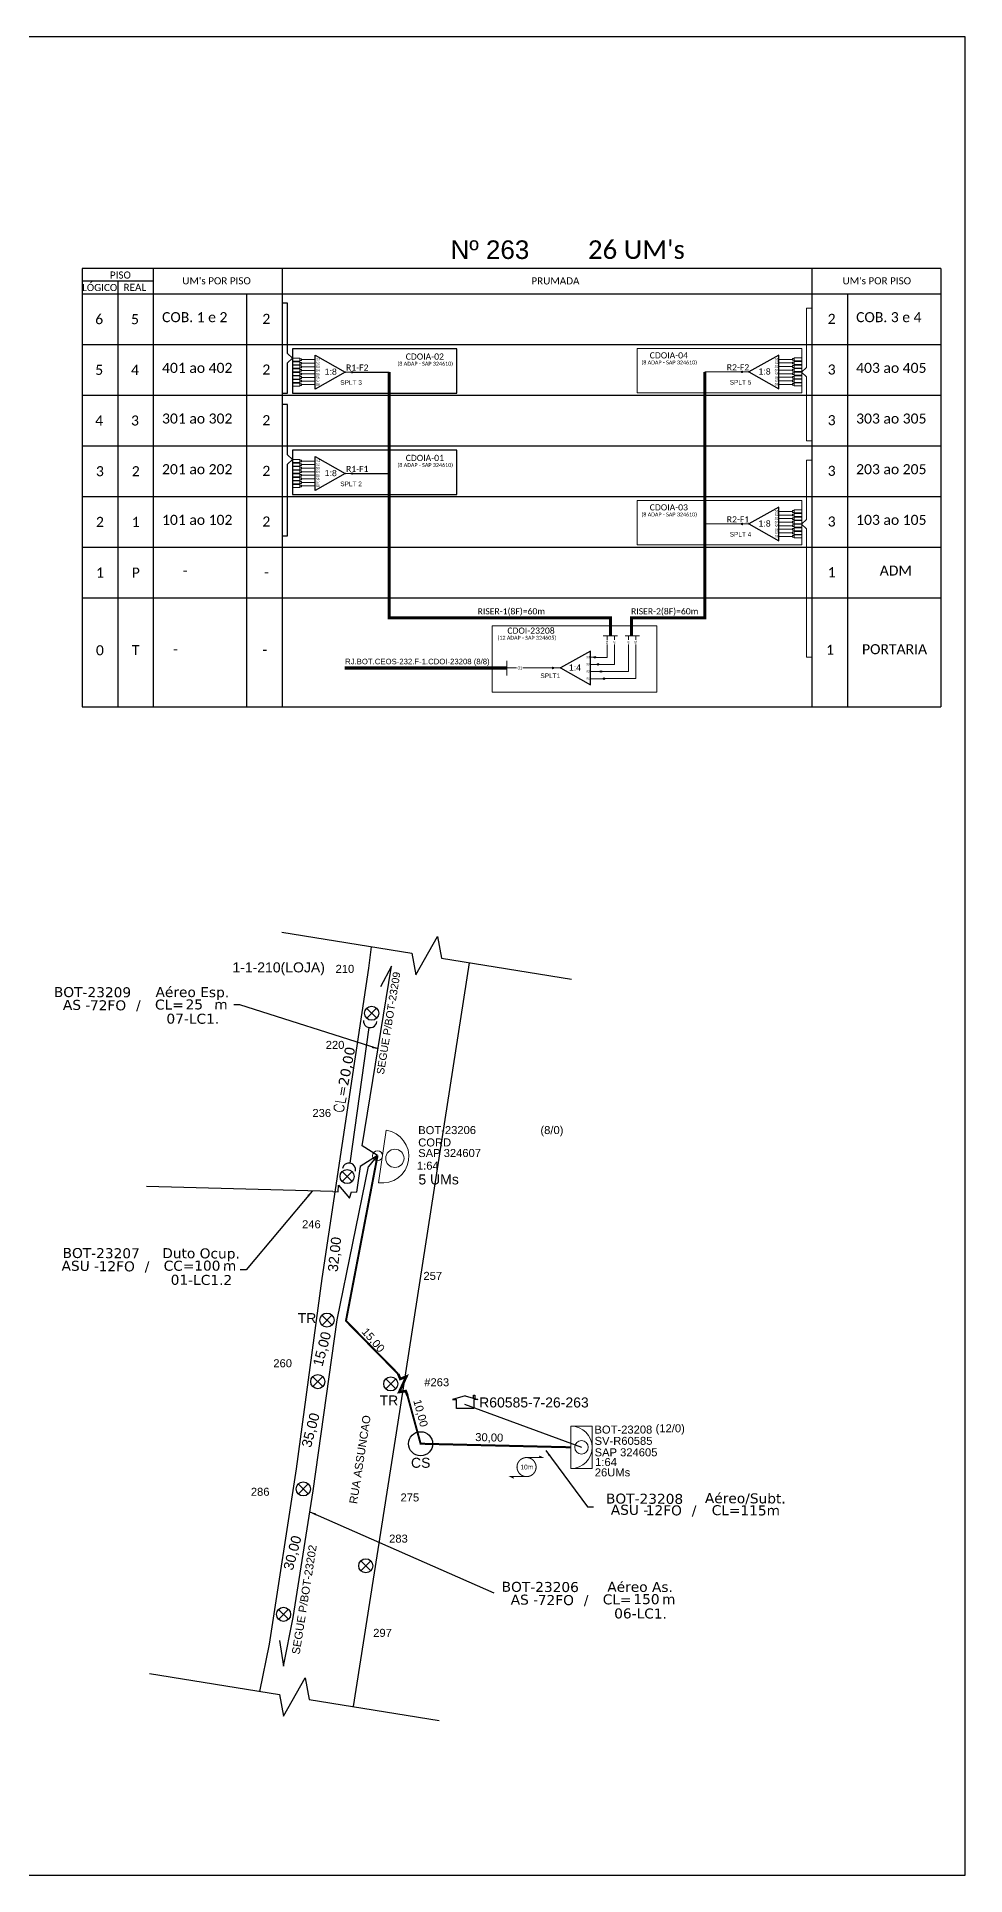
# Model space of a CAD drawing. Header units: metres. Extents: x -1286 to -445, y -500 to 94.
# Drawn here: x -745 to -445, y -500 to 94 of the extents above; entities that cross this region are included whole.
import ezdxf
from ezdxf.enums import TextEntityAlignment as Align

# ---------------------------------------------------------------- set-up
doc = ezdxf.new("R2010")
doc.units = ezdxf.units.M
for name, color, linetype in [('10.1-Caixas Subterrâneas', 5, 'Continuous'), ('CAP a instalar', 1, 'Continuous'), ('Folga', 1, 'Continuous'), ('label_cabos', 7, 'Continuous'), ('Legenda', 1, 'Continuous'), ('locais', 7, 'Continuous'), ('QUADRA', 7, 'Continuous'), ('Subida Lateral', 5, 'Continuous'), ('surveys', 7, 'Continuous')]:
    doc.layers.add(name, color=color, linetype=linetype)
for name, color, linetype, lineweight in [("20.0-LEGENDA DOS CDO'S", 1, 'Continuous', 0), ('20.1-CDO_INTERIOR', 1, 'Continuous', 0), ('20.2-CDO_POSTE', 1, 'Continuous', 5), ('20.6-CORDOALHA_SUPORTE', 7, 'Continuous', 25), ('CORDOALHA_SUPORTE', 7, 'Continuous', 25)]:
    doc.layers.add(name, color=color, linetype=linetype, lineweight=lineweight)
doc.layers.add('DROP DE CLIENTE', color=140, linetype='Continuous', plot=False)
doc.layers.add('EXTRA', color=50, linetype='Continuous', plot=False)
doc.styles.add('ARIAL', font='arial.ttf')
doc.styles.add('DIGICADE', font='arial.ttf')
doc.styles.add('ROMANS', font='romans.shx')
doc.styles.add('siredit', font='verdana.ttf')
doc.styles.add('WMF-Calibri0', font='calibri.ttf')
doc.linetypes.add('FENCELINE1', pattern='A,0.25,-0.1,[133,ltypeshp.shx,S=0.1,R=0,X=-0.1,Y=0],-0.1,1', length=1.45)
doc.dimstyles.new('CC', dxfattribs={"dimtxt": 0.8, "dimasz": 2, "dimexe": 0.18, "dimexo": 0.0625, "dimgap": 0.09, "dimtad": 0, "dimdec": 0, "dimrnd": 1, "dimzin": 0, "dimdsep": 46, "dimtxsty": 'siredit', "dimblk": 'NONE', "dimcen": 0, "dimse1": 1, "dimse2": 1, "dimsd1": 1, "dimsd2": 1, "dimclrt": 7, "dimadec": 0, "dimazin": 0, "dimtfac": 1, "dimtdec": 0, "dimtofl": 0, "dimtmove": 0, "dimatfit": 3, "dimfxl": 0, "dimtolj": 1, "dimtzin": 0, "dimarcsym": 0})

# ---------------------------------------------------------------- blocks, each defined once
blk = doc.blocks.new('CDOE_CT_POST_DESENHO')
at = {"color": 0}
blk.add_line((2.14, 0.39), (-2.11, 0.39), dxfattribs=at)
for centre, radius in [((0.01, 1.4), 0.733), ((0.01, 0), 0.393)]:
    blk.add_circle(centre, radius, dxfattribs=at)
blk.add_arc((0.01, 0.39), 2.12, 0, 180, dxfattribs=at)
blk = doc.blocks.new('Inst CDOE-8 CAIXA DIST OPT CDOE 48F_8D C_SPL OPTAP')
at = {"layer": "20.0-LEGENDA DOS CDO'S", "color": 0, "style": 'ARIAL'}
for tag, p, height in [('FID', (0.12, 5.25), 0.8), ('SAP', (0.12, 2.96), 0.8), ('CORDOALHA', (0.12, 4.02), 0.8), ('1:XX', (-0.01, 1.7), 0.8), ('UMS', (0.14, 0.22), 1)]:
    blk.add_attdef(tag, p, '', height=height, rotation=0.118, dxfattribs=at)
at = {"layer": "20.0-LEGENDA DOS CDO'S", "color": 0}
for tag, p, style, flags in [('ID_ATIVIDADE', (0.12, 6.47), 'ARIAL', 3), ('FATOR', (7.92, 6.47), 'ARIAL', 1), ('QTDE', (0.23, -0.97), 'DIGICADE', 3)]:
    blk.add_attdef(tag, p, '', height=0.8, rotation=0.118, dxfattribs=dict(at, style=style, flags=flags))
at = {"layer": "20.0-LEGENDA DOS CDO'S", "color": 0, "style": 'ARIAL'}
blk.add_attdef('FIBRAS_UTILIZADAS', text='', height=0.8, rotation=0.118, dxfattribs=at).set_placement((13.48, 5.26), align=Align.CENTER)
blk = doc.blocks.new('Inst CORD BENZINAL 4.55MM 3F (sem recursos)')
at = {"layer": '20.6-CORDOALHA_SUPORTE', "color": 0, "lineweight": 0, "style": 'ROMANS'}
blk.add_attdef('LANCE', text='', height=1, dxfattribs=at).set_placement((-0.54, -2.21), align=Align.RIGHT)
at = {"layer": '20.6-CORDOALHA_SUPORTE', "color": 0, "style": 'siredit'}
blk.add_attdef('QTDE', (-0.54, -2.21), '', height=1, rotation=359.69, dxfattribs=at)
at = {"layer": '20.6-CORDOALHA_SUPORTE', "color": 0, "lineweight": 0, "style": 'ROMANS'}
for tag, p, flags in [('FATOR', (-5.2, -4.44), 3), ('ID_ATIVIDADE', (-5.2, -6.67), 3), ('FID', (-5.2, -8.9), 1)]:
    blk.add_attdef(tag, p, '', height=1, dxfattribs=dict(at, flags=flags))
blk = doc.blocks.new('LEGENDA DOS CABOS')
at = {"layer": 'EXTRA', "color": 0, "style": 'siredit'}
for tag, p in [('ID', (4.6, 0.97)), ('XX', (9.03, 0.97))]:
    blk.add_attdef(tag, text='', height=0.48, rotation=359.69, dxfattribs=at).set_placement(p, align=Align.MIDDLE_CENTER)
at = {"layer": 'Legenda', "color": 0, "style": 'siredit'}
for tag, p in [('TIPO_CABO', (1.31, 0)), ('CABO', (4.69, -0.05)), ('/', (6.81, -0.05)), ('METROS', (10.03, -0.05))]:
    blk.add_attdef(tag, text='', height=0.8, rotation=359.69, dxfattribs=at).set_placement(p, align=Align.MIDDLE_CENTER)
blk = doc.blocks.new('_None')
blk = doc.blocks.new('Inst CB AS CFOA-SM-AS-80-TS-72')
at = {"layer": 'label_cabos', "color": 0, "style": 'siredit'}
for tag, flags, p in [('ID_ATIVIDADE', 3, (1.31, 2.67)), ('FATOR', 1, (11.56, 2.55))]:
    blk.add_attdef(tag, text='', height=1, rotation=359.69, dxfattribs=dict(at, flags=flags)).set_placement(p, align=Align.MIDDLE_CENTER)
for tag, p in [('TIPO_CABO', (1.76, 0)), ('DESTINO_CABO', (3.13, 1.26)), ('CABO', (4.69, -0.05)), ('/', (7.71, -0.05)), ('LANCE', (10.81, 0)), ('TIPO_CABO', (13.11, 1.24)), ('UND', (15.96, 0)), ('FID', (13.15, -1.41))]:
    blk.add_attdef(tag, text='', height=1, rotation=359.69, dxfattribs=at).set_placement(p, align=Align.MIDDLE_CENTER)
blk.add_attdef('QTDE', (12.43, -0.47), '', height=1, rotation=359.69, dxfattribs=at)
blk = doc.blocks.new('Inst CB ESP CFOA-SM-AS-80-TS-72')
at = {"layer": 'label_cabos', "color": 0, "style": 'siredit'}
for tag, flags, p in [('ID_ATIVIDADE', 3, (1.31, 2.67)), ('FATOR', 1, (11.56, 2.55))]:
    blk.add_attdef(tag, text='', height=1, rotation=359.69, dxfattribs=dict(at, flags=flags)).set_placement(p, align=Align.MIDDLE_CENTER)
for tag, p in [('TIPO_CABO', (1.76, 0)), ('DESTINO_CABO', (3.13, 1.26)), ('CABO', (4.69, -0.05)), ('/', (7.71, -0.05)), ('LANCE', (10.81, 0)), ('TIPO_CABO', (13.11, 1.24)), ('UND', (15.96, 0)), ('FID', (13.15, -1.41))]:
    blk.add_attdef(tag, text='', height=1, rotation=359.69, dxfattribs=at).set_placement(p, align=Align.MIDDLE_CENTER)
blk.add_attdef('QTDE', (12.43, -0.47), '', height=1, rotation=359.69, dxfattribs=at)
blk = doc.blocks.new('Inst CB DT OCUP CFOA-SM-ASU-120-S-12')
at = {"layer": 'label_cabos', "color": 0, "style": 'siredit'}
for tag, flags, p in [('ID_ATIVIDADE', 3, (1.31, 2.67)), ('FATOR', 1, (11.56, 2.55))]:
    blk.add_attdef(tag, text='', height=1, rotation=359.69, dxfattribs=dict(at, flags=flags)).set_placement(p, align=Align.MIDDLE_CENTER)
for tag, p in [('TIPO_CABO', (1.26, 0)), ('DESTINO_CABO', (3.13, 1.26)), ('CABO', (4.69, -0.05)), ('/', (7.71, -0.05)), ('LANCE', (10.91, 0)), ('TIPO_CABO', (13.11, 1.24)), ('UND', (15.96, 0)), ('FID', (13.15, -1.41))]:
    blk.add_attdef(tag, text='', height=1, rotation=359.69, dxfattribs=at).set_placement(p, align=Align.MIDDLE_CENTER)
blk.add_attdef('QTDE', (12.43, -0.47), '', height=1, rotation=359.69, dxfattribs=at)
blk = doc.blocks.new('SPLITTER_')
blk.add_point((0, 0))
at = {"style": 'ARIAL', "flags": 4}
blk.add_attdef('SPLT', (0, -3.26), '', height=1.5, dxfattribs=at)
blk = doc.blocks.new('SPLT_1-4_DIV_DIR')
h = blk.add_hatch(color=3)
h.dxf.hatch_style = 1
edge = h.paths.add_edge_path()
edge.add_arc((13.27, 3.47), 0.242, 0, 360)
h = blk.add_hatch(color=3)
h.dxf.hatch_style = 1
edge = h.paths.add_edge_path()
edge.add_arc((14.27, 1.17), 0.242, 0, 360)
h = blk.add_hatch(color=3)
h.dxf.hatch_style = 1
edge = h.paths.add_edge_path()
edge.add_arc((15.27, -1.14), 0.242, 0, 360)
h = blk.add_hatch(color=3)
h.dxf.hatch_style = 1
edge = h.paths.add_edge_path()
edge.add_arc((16.27, -3.45), 0.242, 0, 360)
at = {"color": 1, "lineweight": 0}
blk.add_lwpolyline([(2.22, 0), (0, 0)], dxfattribs=at)
at = {"color": 1}
blk.add_lwpolyline([(11.89, 5.45), (2.22, 0), (11.89, -5.45), (11.89, 5.45)], dxfattribs=at)
at = {"color": 7, "lineweight": 0}
for points in [[(13.27, 3.47), (11.89, 3.47)], [(11.89, 1.17), (14.27, 1.17)], [(11.89, -1.14), (15.27, -1.14)], [(11.89, -3.45), (16.27, -3.45)]]:
    blk.add_lwpolyline(points, dxfattribs=at)
at = {"color": 3}
for centre in [(13.27, 3.47), (14.27, 1.17), (15.27, -1.14), (16.27, -3.45)]:
    blk.add_circle(centre, 0.242, dxfattribs=at)
at = {"color": 1, "style": 'ARIAL'}
for s, height, p in [('1:4', 2, (4.91, -0.85)), ('S1', 0.75, (10.52, 3.07)), ('S2', 0.75, (10.52, 0.81)), ('S3', 0.75, (10.52, -1.54)), ('S4', 0.75, (10.52, -3.8))]:
    blk.add_text(s, height=height, dxfattribs=at).set_placement(p)
blk = doc.blocks.new('SPLT_1-8_SC-APC')
at = {"color": 1}
blk.add_lwpolyline([(-7.37, -2.1), (-17.04, -7.55), (-7.37, -13), (-7.37, -2.1)], dxfattribs=at)
at = {"color": 3, "lineweight": 0}
for points in [[(-2.99, -3.51), (-7.37, -3.51)], [(-7.37, -4.66), (-2.99, -4.66)], [(-7.37, -5.82), (-2.99, -5.82)], [(-2.41, -3.02), (-2.41, -4)], [(-2.41, -3.02), (0, -3.02)], [(-2.41, -4), (0, -4)], [(-2.41, -4.17), (-2.41, -5.16)], [(-2.41, -4.17), (0, -4.17)], [(-2.41, -5.16), (0, -5.16)], [(-2.41, -5.32), (-2.41, -6.31)], [(-2.41, -5.32), (0, -5.32)], [(-7.37, -6.97), (-2.99, -6.97)], [(-7.37, -8.12), (-2.99, -8.12)], [(-7.37, -9.28), (-2.99, -9.28)], [(-7.37, -10.43), (-2.99, -10.43)], [(-7.37, -11.58), (-2.99, -11.58)], [(-2.41, -6.31), (0, -6.31)], [(-2.41, -6.48), (-2.41, -7.46)], [(-2.41, -6.48), (0, -6.48)], [(-2.41, -7.46), (0, -7.46)], [(-2.41, -7.63), (-2.41, -8.62)], [(-2.41, -7.63), (0, -7.63)], [(-2.41, -8.62), (0, -8.62)], [(-2.41, -8.78), (-2.41, -9.77)], [(-2.41, -8.78), (0, -8.78)], [(-2.41, -9.77), (0, -9.77)], [(-2.41, -9.94), (-2.41, -10.92)], [(-2.41, -9.94), (0, -9.94)], [(-2.41, -10.92), (0, -10.92)], [(-2.41, -11.09), (-2.41, -12.08)], [(-2.41, -11.09), (0, -11.09)], [(-2.41, -12.08), (0, -12.08)]]:
    blk.add_lwpolyline(points, dxfattribs=at)
for points in [[(-2.99, -3.22), (-2.41, -3.22), (-2.41, -3.8), (-2.99, -3.8)], [(-2.99, -4.38), (-2.41, -4.38), (-2.41, -4.95), (-2.99, -4.95)], [(-2.99, -5.53), (-2.41, -5.53), (-2.41, -6.1), (-2.99, -6.1)], [(-2.99, -6.68), (-2.41, -6.68), (-2.41, -7.26), (-2.99, -7.26)], [(-2.99, -7.84), (-2.41, -7.84), (-2.41, -8.41), (-2.99, -8.41)], [(-2.99, -8.99), (-2.41, -8.99), (-2.41, -9.56), (-2.99, -9.56)], [(-2.99, -10.14), (-2.41, -10.14), (-2.41, -10.72), (-2.99, -10.72)], [(-2.99, -11.3), (-2.41, -11.3), (-2.41, -11.87), (-2.99, -11.87)]]:
    blk.add_lwpolyline(points, close=True, dxfattribs=at)
at = {"color": 1, "lineweight": 0}
blk.add_lwpolyline([(-17.04, -7.55), (-19.26, -7.55)], dxfattribs=at)
at = {"color": 1, "style": 'ARIAL'}
for s, height, p in [('S1', 0.75, (-8.74, -3.78)), ('S2', 0.75, (-8.74, -4.97)), ('S3', 0.75, (-8.74, -6.18)), ('1:8', 2, (-13.91, -8.4)), ('S4', 0.75, (-8.74, -7.36)), ('S5', 0.75, (-8.74, -8.57)), ('S6', 0.75, (-8.74, -9.69)), ('S7', 0.75, (-8.74, -10.78)), ('S8', 0.75, (-8.74, -11.9))]:
    blk.add_text(s, height=height, dxfattribs=at).set_placement(p)
blk = doc.blocks.new('SPLITTER FUTURO')
blk.add_point((0, 0))
at = {"style": 'ARIAL', "text_generation_flag": 6, "flags": 4}
for tag, p, height in [('SPLT', (-6.22, -4.1), 1.5), ('INSTAL.', (-6.25, -6.09), 1.25)]:
    blk.add_attdef(tag, p, '', height=height, rotation=180, dxfattribs=at)
blk = doc.blocks.new('SPLT_1-8_SC-APC_ESQ')
at = {"color": 3, "lineweight": 0}
for points in [[(2.41, -3.02), (0, -3.02)], [(2.41, -4), (0, -4)], [(2.41, -4.17), (0, -4.17)], [(2.41, -5.16), (0, -5.16)], [(2.41, -5.32), (0, -5.32)], [(2.41, -3.02), (2.41, -4)], [(2.41, -4.17), (2.41, -5.16)], [(2.41, -5.32), (2.41, -6.31)], [(2.99, -3.51), (7.37, -3.51)], [(7.37, -4.66), (2.99, -4.66)], [(7.37, -5.82), (2.99, -5.82)], [(2.41, -6.31), (0, -6.31)], [(2.41, -6.48), (0, -6.48)], [(2.41, -7.46), (0, -7.46)], [(2.41, -7.63), (0, -7.63)], [(2.41, -8.62), (0, -8.62)], [(2.41, -8.78), (0, -8.78)], [(2.41, -9.77), (0, -9.77)], [(2.41, -9.94), (0, -9.94)], [(2.41, -10.92), (0, -10.92)], [(2.41, -11.09), (0, -11.09)], [(2.41, -6.48), (2.41, -7.46)], [(2.41, -7.63), (2.41, -8.62)], [(2.41, -8.78), (2.41, -9.77)], [(2.41, -9.94), (2.41, -10.92)], [(2.41, -11.09), (2.41, -12.08)], [(7.37, -6.97), (2.99, -6.97)], [(7.37, -8.12), (2.99, -8.12)], [(7.37, -9.28), (2.99, -9.28)], [(7.37, -10.43), (2.99, -10.43)], [(7.37, -11.58), (2.99, -11.58)], [(2.41, -12.08), (0, -12.08)]]:
    blk.add_lwpolyline(points, dxfattribs=at)
for points in [[(2.99, -3.22), (2.41, -3.22), (2.41, -3.8), (2.99, -3.8)], [(2.99, -4.38), (2.41, -4.38), (2.41, -4.95), (2.99, -4.95)], [(2.99, -5.53), (2.41, -5.53), (2.41, -6.1), (2.99, -6.1)], [(2.99, -6.68), (2.41, -6.68), (2.41, -7.26), (2.99, -7.26)], [(2.99, -7.84), (2.41, -7.84), (2.41, -8.41), (2.99, -8.41)], [(2.99, -8.99), (2.41, -8.99), (2.41, -9.56), (2.99, -9.56)], [(2.99, -10.14), (2.41, -10.14), (2.41, -10.72), (2.99, -10.72)], [(2.99, -11.3), (2.41, -11.3), (2.41, -11.87), (2.99, -11.87)]]:
    blk.add_lwpolyline(points, close=True, dxfattribs=at)
at = {"color": 1}
blk.add_lwpolyline([(7.37, -2.1), (17.04, -7.55), (7.37, -13), (7.37, -2.1)], dxfattribs=at)
at = {"color": 1, "lineweight": 0}
blk.add_lwpolyline([(17.04, -7.55), (19.26, -7.55)], dxfattribs=at)
at = {"color": 1, "style": 'ARIAL'}
for s, height, p in [('S3', 0.75, (7.55, -6.18)), ('S2', 0.75, (7.56, -4.97)), ('S1', 0.75, (7.7, -3.78)), ('S5', 0.75, (7.55, -8.57)), ('S4', 0.75, (7.55, -7.36)), ('S6', 0.75, (7.55, -9.69)), ('S7', 0.75, (7.55, -10.78)), ('S8', 0.75, (7.55, -11.9)), ('1:8', 2, (10.45, -8.4))]:
    blk.add_text(s, height=height, dxfattribs=at).set_placement(p)
blk = doc.blocks.new('A$C07E14978')
at = {"layer": 'Folga', "color": 0, "const_width": 0.146}
blk.add_lwpolyline([(2.23, 2.92, 1.000012), (2.23, 0.28, 0.999978)], format="xyb", close=True, dxfattribs=at)
at = {"layer": 'Folga', "color": 0, "const_width": 0.137}
for points in [[(2.23, 2.92), (4.42, 2.92), (3.98, 3.13)], [(2.23, 0.28), (0.03, 0.28), (0.47, 0.06)]]:
    blk.add_lwpolyline(points, dxfattribs=at)
at = {"layer": 'Folga', "color": 0}
blk.add_text('10m', height=0.659, dxfattribs=at).set_placement((1.38, 1.27))

msp = doc.modelspace()

# ---------------------------------------------------------------- hatches: boundary and pattern name
h = msp.add_hatch(color=3)
h.dxf.hatch_style = 1
edge = h.paths.add_edge_path()
edge.add_arc((-643.1, -14.17), 0.242, 0, 360)
at = {"lineweight": 0}
h = msp.add_hatch(color=3, dxfattribs=at)
h.dxf.hatch_style = 1
edge = h.paths.add_edge_path()
edge.add_arc((-517.14, -14.09), 0.242, 0, 360)
h = msp.add_hatch(color=3)
h.dxf.hatch_style = 1
edge = h.paths.add_edge_path()
edge.add_arc((-643.1, -46.91), 0.242, 0, 360)
h = msp.add_hatch(color=3, dxfattribs=at)
h.dxf.hatch_style = 1
edge = h.paths.add_edge_path()
edge.add_arc((-517.14, -63.21), 0.242, 0, 360)
h = msp.add_hatch(color=3, dxfattribs=at)
h.dxf.hatch_style = 1
edge = h.paths.add_edge_path()
edge.add_arc((-578.23, -109.75), 0.256, 0, 360)

# ---------------------------------------------------------------- linework, layer by layer
at = {"color": 5}
for p, q in [((-643.1, -14.17), (-631.08, -14.17)), ((-643.1, -46.91), (-631.08, -46.91))]:
    msp.add_line(p, q, dxfattribs=at)
at = {"color": 6, "lineweight": 0}
for p, q in [((-517.14, -14.09), (-529.16, -14.09)), ((-517.14, -63.21), (-529.16, -63.21))]:
    msp.add_line(p, q, dxfattribs=at)
msp.add_lwpolyline([(-1286.07, -499.81), (-445.07, -499.81), (-445.07, 94.19), (-1286.07, 94.19)], close=True)
for points in [[(-730.32, 19.36), (-730.32, 11.14)], [(-730.32, 19.36), (-730.32, 11.14)], [(-707.18, 11.14), (-707.18, 19.36)], [(-665.59, 11.14), (-665.59, 19.36)], [(-494.58, 19.36), (-494.58, 11.14)], [(-452.99, 19.36), (-452.99, 11.14)], [(-718.75, 15.25), (-718.75, 11.14)], [(-730.32, 11.14), (-730.32, -122.28)], [(-730.32, 11.14), (-452.99, 11.14)], [(-730.32, 11.14), (-452.99, 11.14)], [(-730.32, 11.14), (-452.99, 11.14)], [(-718.75, 11.14), (-718.75, -122.28)], [(-707.18, -122.28), (-707.18, 11.14)], [(-677.16, 11.14), (-677.16, -122.28)], [(-665.59, -122.28), (-665.59, 11.14)], [(-494.58, 11.14), (-494.58, -122.28)], [(-483.01, -122.28), (-483.01, 11.14)], [(-452.99, 11.14), (-452.99, -122.28)], [(-730.32, -5.24), (-452.99, -5.24)], [(-730.32, -5.24), (-452.99, -5.24)], [(-730.32, -21.61), (-452.99, -21.61)], [(-730.32, -37.98), (-452.99, -37.98)], [(-730.32, -54.35), (-452.99, -54.35)], [(-730.32, -70.72), (-452.99, -70.72)], [(-730.32, -87.1), (-452.99, -87.1)], [(-730.32, -122.28), (-452.99, -122.28)]]:
    msp.add_lwpolyline(points)
at = {"color": 0}
for points in [[(-452.99, 19.36), (-730.32, 19.36)], [(-707.18, 15.25), (-730.32, 15.25)]]:
    msp.add_lwpolyline(points, dxfattribs=at)
at = {"color": 3}
for points in [[(-665.59, -20.94), (-663.93, -20.94), (-663.93, -11.15), (-662.37, -9.64), (-663.93, -8.13), (-663.93, 8.15), (-665.58, 8.15)], [(-665.59, -67.08), (-663.93, -67.08), (-663.93, -43.89), (-662.37, -42.38), (-663.93, -40.87), (-663.93, -24.59), (-665.58, -24.59)]]:
    msp.add_lwpolyline(points, dxfattribs=at)
at = {"color": 3, "lineweight": 0}
for points in [[(-494.71, -36.38), (-496.36, -36.38), (-496.36, -15.7), (-497.93, -14.19), (-496.36, -12.69), (-496.36, 6.47), (-494.71, 6.47)], [(-494.71, -106.26), (-496.36, -106.26), (-496.36, -64.82), (-497.93, -63.31), (-496.36, -61.8), (-496.36, -42.65), (-494.71, -42.65)], [(-593.16, -109.75), (-590, -109.75)], [(-587.93, -109.75), (-578.23, -109.75)]]:
    msp.add_lwpolyline(points, dxfattribs=at)
at = {"color": 1}
for points in [[(-609.24, -6.62), (-662.37, -6.62), (-662.37, -20.94), (-609.24, -20.94)], [(-609.24, -39.37), (-662.37, -39.37), (-662.37, -53.68), (-609.24, -53.68)]]:
    msp.add_lwpolyline(points, close=True, dxfattribs=at)
at = {"color": 1, "lineweight": 0}
for points in [[(-551.01, -6.54), (-497.88, -6.54), (-497.88, -20.86), (-551.01, -20.86)], [(-551.01, -55.66), (-497.88, -55.66), (-497.88, -69.98), (-551.01, -69.98)], [(-597.8, -96.08), (-544.67, -96.08), (-544.67, -117.55), (-597.8, -117.55)]]:
    msp.add_lwpolyline(points, close=True, dxfattribs=at)
at = {"color": 5, "lineweight": 0, "const_width": 1}
msp.add_lwpolyline([(-559.65, -99.41), (-559.65, -93.54), (-631.08, -93.54), (-631.08, -14.17)], dxfattribs=at)
at = {"color": 6, "lineweight": 0, "const_width": 1}
msp.add_lwpolyline([(-529.16, -14.09), (-529.16, -93.55), (-552.85, -93.55), (-552.85, -99.41)], dxfattribs=at)
at = {"color": 5, "lineweight": 0}
for points in [[(-562.05, -99.41), (-557.39, -99.41)], [(-560.7, -99.41), (-560.7, -100.73)], [(-558.38, -99.41), (-558.38, -100.7)], [(-564.47, -106.32), (-560.7, -106.32)], [(-563.47, -108.58), (-558.39, -108.58), (-558.39, -102.12)], [(-560.7, -102.16), (-560.7, -106.32)]]:
    msp.add_lwpolyline(points, dxfattribs=at)
at = {"color": 6, "lineweight": 0}
for points in [[(-554.9, -99.41), (-550.3, -99.41)], [(-553.81, -99.41), (-553.81, -100.69)], [(-551.5, -99.41), (-551.5, -100.69)], [(-562.47, -110.89), (-553.81, -110.89), (-553.81, -102.12)], [(-561.47, -113.19), (-551.5, -113.19), (-551.5, -102.12)]]:
    msp.add_lwpolyline(points, dxfattribs=at)
at = {"color": 1, "lineweight": 0, "const_width": 1}
msp.add_lwpolyline([(-645.52, -109.75), (-593.16, -109.75)], dxfattribs=at)
at = {"color": 1, "lineweight": 0}
msp.add_lwpolyline([(-593.16, -112.16), (-593.16, -107.44)], dxfattribs=at)
at = {"color": 3, "linetype": 'Continuous'}
for points in [[(-665.78, -195.11), (-623.79, -201.92), (-622.46, -208.88), (-615.54, -196.51), (-614.21, -203.47), (-572.22, -210.28)], [(-708.52, -434.64), (-666.52, -441.45), (-665.2, -448.41), (-658.28, -436.04), (-656.95, -443), (-614.95, -449.81)]]:
    msp.add_lwpolyline(points, dxfattribs=at)
at = {"color": 3}
for centre in [(-643.1, -14.17), (-643.1, -46.91)]:
    msp.add_circle(centre, 0.242, dxfattribs=at)
at = {"color": 3, "lineweight": 0}
for centre, radius in [((-517.14, -14.09), 0.242), ((-517.14, -63.21), 0.242), ((-578.23, -109.75), 0.256)]:
    msp.add_circle(centre, radius, dxfattribs=at)
at = {"layer": '10.1-Caixas Subterrâneas'}
msp.add_circle((-620.96, -360.39), 3.89, dxfattribs=at)
at = {"layer": '20.1-CDO_INTERIOR', "color": 1, "lineweight": 18}
msp.add_lwpolyline([(-565.57, -368.42), (-565.56, -354.68), (-572.43, -354.68), (-572.44, -368.41)], close=True, dxfattribs=at)
msp.add_circle((-569, -361.55), 2.2, dxfattribs=at)
msp.add_arc((-572.43, -361.54), 6.87, 269.94691, 89.94691, dxfattribs=at)
at = {"layer": 'CAP a instalar', "color": 7, "linetype": 'FENCELINE1', "ltscale": 5}
for points in [[(-639.84, -264.14), (-630.36, -206.14), (-633.94, -212.8)], [(-634.87, -267.31), (-639.84, -264.14)], [(-666.54, -423.98), (-665.23, -432.29), (-662.09, -416.58), (-655.63, -375.57), (-647.93, -320.37), (-637.79, -270.86)], [(-634.87, -267.31), (-637.79, -270.86)]]:
    msp.add_lwpolyline(points, dxfattribs=at)
at = {"layer": 'CAP a instalar', "color": 1, "ltscale": 5, "const_width": 0.646}
for points in [[(-628.19, -337.87), (-645.07, -320.68), (-634.87, -267.31)], [(-572.43, -361.54), (-620.96, -360.39), (-625.2, -344.85)]]:
    msp.add_lwpolyline(points, dxfattribs=at)
at = {"layer": 'CAP a instalar', "color": 7, "ltscale": 5}
for points in [[(-634.87, -267.31), (-640.5, -270.8), (-641.72, -279.06)], [(-649.3, -278.92), (-709.48, -277.25)]]:
    msp.add_lwpolyline(points, dxfattribs=at)
at = {"layer": 'CORDOALHA_SUPORTE'}
msp.add_line((-643.68, -269.75), (-637.57, -225.94), dxfattribs=at)
for centre, start, end in [((-637.27, -223.81), 174.50938, 354.50938), ((-644.11, -271.87), 347.9031, 167.9031)]:
    msp.add_arc(centre, 2.16, start, end, dxfattribs=at)
at = {"layer": 'DROP DE CLIENTE'}
msp.add_lwpolyline([(-606.76, -347.63), (-569, -361.55)], dxfattribs=at)
at = {"layer": 'locais', "color": 10}
for points in [[(-635.15, -222.9), (-638.39, -219.7)], [(-635.17, -219.68), (-638.37, -222.92)], [(-643.06, -275.66), (-646.31, -272.46)], [(-643.09, -272.44), (-646.28, -275.68)], [(-649.58, -322.05), (-652.82, -318.85)], [(-649.6, -318.83), (-652.8, -322.07)], [(-652.54, -341.92), (-655.79, -338.73)], [(-652.56, -338.7), (-655.76, -341.95)], [(-628.99, -342.64), (-632.24, -339.44)], [(-629.01, -339.41), (-632.21, -342.66)], [(-657.23, -376.58), (-660.48, -373.39)], [(-657.25, -373.36), (-660.45, -376.61)], [(-637.06, -401.42), (-640.3, -398.23)], [(-637.08, -398.2), (-640.28, -401.45)], [(-663.61, -417.11), (-666.86, -413.91)], [(-663.64, -413.89), (-666.84, -417.13)]]:
    msp.add_lwpolyline(points, dxfattribs=at)
for centre in [(-636.77, -221.3), (-644.69, -274.06), (-651.2, -320.45), (-654.16, -340.32), (-630.61, -341.04), (-658.85, -374.99), (-638.68, -399.83), (-665.24, -415.51)]:
    msp.add_circle(centre, 2.28, dxfattribs=at)
at = {"layer": 'QUADRA', "color": 4}
for points in [[(-672.94, -440.41), (-669.81, -425.11), (-661.01, -368.46), (-652.77, -307), (-637.66, -206.71), (-636.78, -199.81)], [(-605.25, -204.97), (-628.33, -353.37), (-642.73, -445.31)]]:
    msp.add_lwpolyline(points, dxfattribs=at)
at = {"layer": 'Subida Lateral', "color": 7}
msp.add_lwpolyline([(-649.3, -278.92), (-647.59, -278.96), (-647.49, -276.85), (-643.88, -281), (-643.28, -278.96), (-641.72, -279.06)], dxfattribs=at)
at = {"layer": 'Subida Lateral', "color": 5, "const_width": 0.841}
msp.add_lwpolyline([(-628.19, -337.87), (-627.52, -339.45), (-625.55, -338.67), (-627.86, -343.67), (-625.75, -343.38), (-625.2, -344.85)], dxfattribs=at)
at = {"layer": 'surveys'}
for p, q in [((-606.59, -344.9), (-610.65, -346.09)), ((-610.65, -346.09), (-609.38, -346.09)), ((-609.38, -349), (-609.38, -346.1)), ((-603.81, -349), (-609.38, -349)), ((-606.59, -344.9), (-602.53, -346.09)), ((-603.87, -344.72), (-603.44, -344.72)), ((-603.87, -345.68), (-603.87, -344.72)), ((-603.81, -346.08), (-603.81, -349)), ((-602.53, -346.09), (-603.81, -346.09)), ((-603.44, -344.72), (-603.44, -345.8))]:
    msp.add_line(p, q, dxfattribs=at)

# ---------------------------------------------------------------- block references
for p in [(-662.37, -6.62), (-662.37, -39.37)]:
    msp.add_blockref('SPLT_1-8_SC-APC_ESQ', p)
at = {"color": 3, "lineweight": 0}
for p in [(-497.88, -6.54), (-497.88, -55.66)]:
    msp.add_blockref('SPLT_1-8_SC-APC', p, dxfattribs=at)
ref = msp.add_blockref('SPLITTER FUTURO', (-645.33, -14.17), dxfattribs=dict(xscale=-1))
ref.add_attrib('SPLT', 'SPLT 3', (-646.91, -18.26), dxfattribs={"height": 1.5, "rotation": 180, "style": 'ARIAL', "text_generation_flag": 6})
at = {"lineweight": 0}
ref = msp.add_blockref('SPLITTER FUTURO', (-514.91, -14.09), dxfattribs=at)
ref.add_attrib('SPLT', 'SPLT 5', (-521.14, -18.19), dxfattribs={"height": 1.5, "rotation": 180, "style": 'ARIAL', "text_generation_flag": 6})
ref = msp.add_blockref('SPLITTER FUTURO', (-645.33, -46.91), dxfattribs=dict(xscale=-1))
ref.add_attrib('SPLT', 'SPLT 2', (-646.91, -51.01), dxfattribs={"height": 1.5, "rotation": 180, "style": 'ARIAL', "text_generation_flag": 6})
ref = msp.add_blockref('SPLITTER FUTURO', (-514.91, -63.21), dxfattribs=at)
ref.add_attrib('SPLT', 'SPLT 4', (-521.14, -67.3), dxfattribs={"height": 1.5, "rotation": 180, "style": 'ARIAL', "text_generation_flag": 6})
msp.add_blockref('SPLT_1-4_DIV_DIR', (-577.97, -109.75), dxfattribs=at)
ref = msp.add_blockref('SPLITTER_', (-575.75, -109.75), dxfattribs=dict(at, xscale=-1))
ref.add_attrib('SPLT', 'SPLT1', (-582.28, -113.01), dxfattribs={"height": 1.5, "style": 'ARIAL'})
at = {"layer": "20.0-LEGENDA DOS CDO'S", "color": 5, "lineweight": 0, "xscale": 3.232245580424594, "yscale": 3.232245580424594, "zscale": 3.232245580424594}
msp.add_blockref('Inst CDOE-8 CAIXA DIST OPT CDOE 48F_8D C_SPL OPTAP', (-622.12, -277.34), dxfattribs=at).add_auto_attribs({'FID': 'BOT-23206', 'CORDOALHA': 'CORD', 'SAP': 'SAP 324607', '1:XX': '1:64', 'UMS': '5 UMs', 'FIBRAS_UTILIZADAS': '(8/0)'})
at = {"layer": '20.2-CDO_POSTE', "color": 5, "xscale": 4.040306975530828, "yscale": 4.040306975530828, "zscale": 4.040306975530828, "rotation": 261.556021017656}
msp.add_blockref('CDOE_CT_POST_DESENHO', (-634.87, -267.31), dxfattribs=at)
at = {"layer": '20.6-CORDOALHA_SUPORTE', "color": 0, "lineweight": 0, "xscale": 3.232245580424594, "yscale": 3.232245580424594, "zscale": 3.232245580424594, "rotation": 79.74269785657069}
msp.add_blockref('Inst CORD BENZINAL 4.55MM 3F (sem recursos)', (-651.11, -241.95), dxfattribs=at).add_auto_attribs({'QTDE': '20,00', 'LANCE': 'CL='})
at = {"layer": 'Folga', "xscale": 2.333603425256283, "yscale": 2.333603425256283, "zscale": 2.333603425256283}
msp.add_blockref('A$C07E14978', (-591.95, -371.67), dxfattribs=at)
at = {"layer": 'label_cabos'}
ref = msp.add_blockref('Inst CB ESP CFOA-SM-AS-80-TS-72', (-737.05, -218.59), dxfattribs=dict(at, xscale=3.232245580424593, yscale=3.232245580424593, zscale=3.232245580424593, rotation=0.1315642866257039))
ref.add_attrib('DESTINO_CABO', 'BOT-23209', dxfattribs={"color": 0, "height": 3.232, "rotation": 359.82157, "style": 'siredit'}).set_placement((-726.93, -214.49), align=Align.MIDDLE_CENTER)
ref.add_attrib('CABO', '72FO', dxfattribs={"color": 0, "height": 3.232, "rotation": 359.82157, "style": 'siredit'}).set_placement((-721.9, -218.73), align=Align.MIDDLE_CENTER)
ref.add_attrib('LANCE', 'CL=', dxfattribs={"color": 0, "height": 3.232, "rotation": 359.82157, "style": 'siredit'}).set_placement((-702.11, -218.51), align=Align.MIDDLE_CENTER)
ref.add_attrib('TIPO_CABO', 'Aéreo Esp.', dxfattribs={"color": 0, "height": 3.232, "rotation": 359.82157, "style": 'siredit'}).set_placement((-694.69, -214.47), align=Align.MIDDLE_CENTER)
ref.add_attrib('/', '/', dxfattribs={"color": 0, "height": 3.23, "rotation": 359.82157, "style": 'siredit'}).set_placement((-712.11, -218.71), align=Align.MIDDLE_CENTER)
ref.add_attrib('TIPO_CABO', 'AS - ', dxfattribs={"color": 0, "height": 3.232, "rotation": 359.82157, "style": 'siredit'}).set_placement((-731.35, -218.6), align=Align.MIDDLE_CENTER)
ref.add_attrib('FID', '07-LC1.', dxfattribs={"color": 0, "height": 3.232, "rotation": 359.82157, "style": 'siredit'}).set_placement((-694.54, -223.07), align=Align.MIDDLE_CENTER)
ref.add_attrib('QTDE', '25', (-696.87, -220.04), dxfattribs={"color": 0, "height": 3.232, "rotation": 359.82157, "style": 'siredit'})
ref.add_attrib('UND', 'm', dxfattribs={"color": 0, "height": 3.23, "rotation": 359.82157, "style": 'siredit'}).set_placement((-685.45, -218.47), align=Align.MIDDLE_CENTER)
at = {"layer": 'label_cabos', "color": 0, "lineweight": 0}
ref = msp.add_blockref('Inst CB DT OCUP CFOA-SM-ASU-120-S-12', (-734.25, -302.89), dxfattribs=dict(at, xscale=3.232245580424594, yscale=3.232245580424594, zscale=3.232245580424594))
ref.add_attrib('DESTINO_CABO', 'BOT-23207', dxfattribs={"color": 0, "height": 3.232, "rotation": 359.69001, "style": 'siredit'}).set_placement((-724.13, -298.81), align=Align.MIDDLE_CENTER)
ref.add_attrib('CABO', '12FO', dxfattribs={"color": 0, "height": 3.232, "rotation": 359.69001, "style": 'siredit'}).set_placement((-719.1, -303.06), align=Align.MIDDLE_CENTER)
ref.add_attrib('TIPO_CABO', 'Duto Ocup.', dxfattribs={"color": 0, "height": 3.232, "rotation": 359.69001, "style": 'siredit'}).set_placement((-691.88, -298.87), align=Align.MIDDLE_CENTER)
ref.add_attrib('/', '/', dxfattribs={"color": 0, "height": 3.23, "rotation": 359.69001, "style": 'siredit'}).set_placement((-709.31, -303.06), align=Align.MIDDLE_CENTER)
ref.add_attrib('TIPO_CABO', 'ASU - ', dxfattribs={"color": 0, "height": 3.232, "rotation": 359.69001, "style": 'siredit'}).set_placement((-730.17, -302.91), align=Align.MIDDLE_CENTER)
ref.add_attrib('FID', '01-LC1.2', dxfattribs={"color": 0, "height": 3.232, "rotation": 359.69001, "style": 'siredit'}).set_placement((-691.75, -307.46), align=Align.MIDDLE_CENTER)
ref.add_attrib('LANCE', 'CC=', dxfattribs={"color": 0, "height": 3.232, "rotation": 359.69001, "style": 'siredit'}).set_placement((-698.99, -302.89), align=Align.MIDDLE_CENTER)
ref.add_attrib('QTDE', '100', (-694.08, -304.43), dxfattribs={"color": 0, "height": 3.232, "rotation": 359.69001, "style": 'siredit'})
ref.add_attrib('UND', 'm', dxfattribs={"color": 0, "height": 3.23, "rotation": 359.69001, "style": 'siredit'}).set_placement((-682.65, -302.89), align=Align.MIDDLE_CENTER)
ref = msp.add_blockref('LEGENDA DOS CABOS', (-562.33, -383.43), dxfattribs=dict(at, xscale=3.232245580424594, yscale=3.232245580424594, zscale=3.232245580424594))
ref.add_attrib('ID', 'BOT-23208', dxfattribs={"color": 0, "height": 3.232, "rotation": 359.69001, "style": 'siredit'}).set_placement((-548.63, -378.16), align=Align.MIDDLE_CENTER)
ref.add_attrib('CABO', '12FO', dxfattribs={"color": 0, "height": 3.232, "rotation": 359.69001, "style": 'siredit'}).set_placement((-542.41, -381.9), align=Align.MIDDLE_CENTER)
ref.add_attrib('METROS', 'CL=115m', dxfattribs={"color": 0, "height": 3.232, "rotation": 359.69001, "style": 'siredit'}).set_placement((-515.92, -381.9), align=Align.MIDDLE_CENTER)
ref.add_attrib('XX', 'Aéreo/Subt.', dxfattribs={"color": 0, "height": 3.2322, "rotation": 359.69001, "style": 'siredit'}).set_placement((-516.09, -378.02), align=Align.MIDDLE_CENTER)
ref.add_attrib('/', '/', dxfattribs={"color": 0, "height": 3.23, "rotation": 359.69001, "style": 'siredit'}).set_placement((-532.62, -381.9), align=Align.MIDDLE_CENTER)
ref.add_attrib('TIPO_CABO', 'ASU -', dxfattribs={"color": 0, "height": 3.232, "rotation": 359.69001, "style": 'siredit'}).set_placement((-553.48, -381.74), align=Align.MIDDLE_CENTER)
at = {"layer": 'label_cabos'}
ref = msp.add_blockref('Inst CB AS CFOA-SM-AS-80-TS-72', (-592.43, -410.76), dxfattribs=dict(at, xscale=3.23224558042458, yscale=3.23224558042458, zscale=3.23224558042458, rotation=0.1315642866257039))
ref.add_attrib('DESTINO_CABO', 'BOT-23206', dxfattribs={"color": 0, "height": 3.232, "rotation": 359.82157, "style": 'siredit'}).set_placement((-582.32, -406.66), align=Align.MIDDLE_CENTER)
ref.add_attrib('TIPO_CABO', 'Aéreo As.', dxfattribs={"color": 0, "height": 3.232, "rotation": 359.82157, "style": 'siredit'}).set_placement((-550.07, -406.64), align=Align.MIDDLE_CENTER)
ref.add_attrib('CABO', '72FO', dxfattribs={"color": 0, "height": 3.232, "rotation": 359.82157, "style": 'siredit'}).set_placement((-577.28, -410.89), align=Align.MIDDLE_CENTER)
ref.add_attrib('/', '/', dxfattribs={"color": 0, "height": 3.23, "rotation": 359.82157, "style": 'siredit'}).set_placement((-567.49, -410.87), align=Align.MIDDLE_CENTER)
ref.add_attrib('TIPO_CABO', 'AS - ', dxfattribs={"color": 0, "height": 3.232, "rotation": 359.82157, "style": 'siredit'}).set_placement((-586.73, -410.76), align=Align.MIDDLE_CENTER)
ref.add_attrib('FID', '06-LC1.', dxfattribs={"color": 0, "height": 3.232, "rotation": 359.82157, "style": 'siredit'}).set_placement((-549.92, -415.23), align=Align.MIDDLE_CENTER)
ref.add_attrib('LANCE', 'CL=', dxfattribs={"color": 0, "height": 3.232, "rotation": 359.82157, "style": 'siredit'}).set_placement((-557.49, -410.68), align=Align.MIDDLE_CENTER)
ref.add_attrib('QTDE', '150', (-552.25, -412.2), dxfattribs={"color": 0, "height": 3.232, "rotation": 359.82157, "style": 'siredit'})
ref.add_attrib('UND', 'm', dxfattribs={"color": 0, "height": 3.23, "rotation": 359.82157, "style": 'siredit'}).set_placement((-540.83, -410.64), align=Align.MIDDLE_CENTER)

# ---------------------------------------------------------------- texts
at = {"color": 0}
for s, height, style, p in [('Nº 263', 6, 'ARIAL', (-611.29, 22.4)), ("26 UM's", 6, 'WMF-Calibri0', (-566.94, 22.42)), ('     PISO', 2.3, 'WMF-Calibri0', (-725.36, 16.06)), ('  LÓGICO', 2.3, 'WMF-Calibri0', (-731.9, 12.03)), ('    REAL', 2.3, 'WMF-Calibri0', (-720.14, 12.08)), ("UM's POR PISO", 2.3, 'WMF-Calibri0', (-697.93, 14.2)), ('PRUMADA', 2.3, 'WMF-Calibri0', (-585.18, 14.17)), ("UM's POR PISO", 2.3, 'WMF-Calibri0', (-484.69, 14.2))]:
    msp.add_text(s, height=height, dxfattribs=dict(at, style=style)).set_placement(p)
at = {"color": 7, "style": 'WMF-Calibri0'}
for s, p in [('COB. 1 e 2', (-704.47, 1.98)), ('COB. 3 e 4', (-480.3, 1.98)), ('401 ao 402', (-704.47, -14.4)), ('403 ao 405', (-480.3, -14.4)), ('301 ao 302', (-704.47, -30.77)), ('303 ao 305', (-480.3, -30.77)), ('201 ao 202', (-704.47, -47.14)), ('203 ao 205', (-480.3, -47.14)), ('101 ao 102', (-704.47, -63.51)), ('103 ao 105', (-480.3, -63.51)), ('ADM', (-472.67, -79.88)), ('-', (-697.77, -79.88)), ('-', (-700.88, -105.3)), ('PORTARIA', (-478.4, -105.3))]:
    msp.add_text(s, height=3.24, dxfattribs=at).set_placement(p)
at = {"color": 5, "style": 'WMF-Calibri0'}
for s, p in [('R1-F2', (-645.03, -13.69)), ('R1-F1', (-645.03, -46.44))]:
    msp.add_text(s, height=2, dxfattribs=at).set_placement(p)
at = {"color": 1, "style": 'WMF-Calibri0'}
for p in [(-619.46, -12.06), (-619.46, -44.8)]:
    msp.add_text('(8 ADAP - SAP 324610)', height=1.25, dxfattribs=at).set_placement(p, align=Align.CENTER)
for s, p in [('CDOIA-02', (-625.77, -10.13)), ('CDOIA-01', (-625.77, -42.88))]:
    msp.add_text(s, height=2, dxfattribs=at).set_placement(p)
at = {"color": 1, "lineweight": 0, "style": 'WMF-Calibri0'}
for s, p in [('(8 ADAP - SAP 324610)', (-540.66, -11.66)), ('(8 ADAP - SAP 324610)', (-540.66, -60.78)), ('(12 ADAP - SAP 324605)', (-586.64, -100.61))]:
    msp.add_text(s, height=1.25, dxfattribs=at).set_placement(p, align=Align.CENTER)
for s, p in [('CDOIA-04', (-546.96, -9.74)), ('CDOIA-03', (-546.96, -58.85)), ('CDOI-23208', (-592.94, -98.68))]:
    msp.add_text(s, height=2, dxfattribs=at).set_placement(p)
at = {"color": 6, "lineweight": 0, "style": 'WMF-Calibri0'}
for s, p in [('R2-F2', (-522.07, -13.61)), ('R2-F1', (-522.07, -62.73)), ('RISER-2(8F)=60m', (-553, -92.44))]:
    msp.add_text(s, height=2, dxfattribs=at).set_placement(p)
at = {"color": 5, "lineweight": 0, "style": 'WMF-Calibri0'}
msp.add_text('RISER-1(8F)=60m', height=2, dxfattribs=at).set_placement((-602.54, -92.44))
at = {"lineweight": 0, "style": 'ARIAL'}
for s, p in [('02', (-558.36, -101.41)), ('01', (-553.83, -101.41)), ('02', (-551.52, -101.41)), ('01', (-560.78, -101.47))]:
    msp.add_text(s, height=0.617, rotation=90, dxfattribs=at).set_placement(p, align=Align.MIDDLE_CENTER)
at = {"color": 1, "lineweight": 0, "style": 'ARIAL'}
msp.add_text('RJ.BOT.CEOS-232.F-1.CDOI-23208 (8/8)', height=1.7898, dxfattribs=at).set_placement((-622, -107.66, 3.73), align=Align.MIDDLE_CENTER)
at = {"lineweight": 0, "style": 'ARIAL'}
msp.add_text('01', height=1, dxfattribs=at).set_placement((-588.87, -109.75), align=Align.MIDDLE_CENTER)
at = {"color": 7, "style": 'WMF-Calibri0'}
for tag, flags, p in [('6', 4, (-724.78, 2.95)), ('5', 4, (-713.21, 2.95)), ('2', 4, (-670.78, 3.06)), ('2', 4, (-488.2, 3.06)), ('5', 4, (-724.78, -13.42)), ('4', 4, (-713.21, -13.42)), ('2', 4, (-670.78, -13.31)), ('3', 4, (-488.2, -13.31)), ('4', 4, (-724.78, -29.79)), ('3', 4, (-713.21, -29.79)), ('2', 4, (-670.78, -29.68)), ('3', 4, (-488.2, -29.68)), ('3', 4, (-724.54, -46.17)), ('2', 4, (-712.96, -46.17)), ('2', 4, (-670.78, -46.05)), ('3', 4, (-488.2, -46.05)), ('2', 4, (-724.54, -62.54)), ('1', 4, (-712.96, -62.54)), ('2', 4, (-670.78, -62.42)), ('3', 4, (-488.2, -62.42)), ('1', 4, (-488.2, -78.8)), ('1', 4, (-724.54, -78.91)), ('P', 4, (-712.96, -78.91)), ('-', 4, (-670.78, -78.8)), ('0', 4, (-724.54, -104.02)), ('T', 12, (-712.96, -103.98)), ('-', 4, (-671.3, -103.84)), ('1', 4, (-488.72, -103.84))]:
    msp.add_attdef(tag, text='XX', height=3.24, dxfattribs=dict(at, flags=flags)).set_placement(p, align=Align.MIDDLE_CENTER)
at = {"style": 'ARIAL'}
for tag, rotation, p in [('1-1-210(LOJA)', 359.96712, (-666.81, -208.1)), ('32,00', 84.06265, (-647.17, -299.37)), ('15,00', 75.34328, (-651.24, -330.17)), ('35,00', 75.34328, (-654.95, -356.4)), ('30,00', 75.34328, (-660.81, -396.05))]:
    msp.add_attdef(tag, text='(XX/YY)', height=3.232, rotation=rotation, dxfattribs=at).set_placement(p, align=Align.CENTER)
at = {"color": 1, "style": 'ARIAL'}
for tag, p in [('TR', (-657.66, -321.42)), ('TR', (-631.2, -348.02)), ('R60585-7-26-263', (-584.36, -348.67))]:
    msp.add_attdef(tag, text='(XX/YY)', height=3.232, rotation=359.96712, dxfattribs=at).set_placement(p, align=Align.CENTER)
at = {"layer": '10.1-Caixas Subterrâneas', "style": 'ARIAL'}
msp.add_text('CS', height=3.232, dxfattribs=at).set_placement((-620.93, -366.55), align=Align.MIDDLE_CENTER)
at = {"layer": "20.0-LEGENDA DOS CDO'S", "color": 7, "style": 'ARIAL'}
for s, p in [('210', (-645.41, -206.96)), ('220', (-648.59, -231.53)), ('236', (-652.89, -253.52)), ('246', (-656.24, -289.48)), ('257', (-617.03, -306.15)), ('260', (-665.52, -334.39)), ('#263', (-615.76, -340.53)), ('286', (-672.78, -375.91)), ('275', (-624.44, -377.75)), ('283', (-628.12, -391.04)), ('297', (-633.26, -421.49))]:
    msp.add_text(s, height=2.586, dxfattribs=at).set_placement(p, align=Align.MIDDLE_CENTER)
for s, height, rotation, p in [('SEGUE P/BOT-23209', 2.4242, 80.71741, (-631.34, -224.49)), ('15,00', 2.586, 311.05011, (-636.23, -326.89)), ('10,00', 2.586, 284.98274, (-620.93, -350.5)), ('30,00', 2.586, 358.63884, (-598.79, -358.33)), ('SEGUE P/BOT-23202', 2.5858, 81.05051, (-658.55, -410.76))]:
    msp.add_text(s, height=height, rotation=rotation, dxfattribs=at).set_placement(p, align=Align.MIDDLE_CENTER)
at = {"layer": "20.0-LEGENDA DOS CDO'S", "color": 1, "style": 'ARIAL'}
for s, p in [('BOT-23208', (-564.81, -357.11)), (' SV-R60585', (-565.77, -360.76)), ('SAP 324605', (-564.76, -364.46)), ('1:64', (-564.59, -367.59)), ('26UMs', (-564.7, -370.94))]:
    msp.add_text(s, height=2.586, rotation=0.02759, dxfattribs=at).set_placement(p)
msp.add_text('(12/0)', height=2.586, rotation=0.02759, dxfattribs=at).set_placement((-540.34, -356.69), align=Align.CENTER)
at = {"layer": 'QUADRA', "color": 5, "insert": (-644.05, -379.56), "char_height": 2.5858, "width": 29.6238, "attachment_point": 1, "rotation": 81.156, "style": 'DIGICADE'}
msp.add_mtext('\\o\\l\\fArial|b0|i0|c0|p34;\\T1.0000000000;\\W1.0000000000;RUA ASSUNCAO', dxfattribs=at)

# ---------------------------------------------------------------- leaders
at = {"layer": 'label_cabos'}
for points in [[(-634.72, -232.83), (-679.3, -218.62), (-681.3, -218.62)], [(-655.96, -278.74), (-677.29, -304.23), (-679.29, -304.23)], [(-580.51, -362.61), (-567.09, -380.74), (-565.09, -380.74)], [(-656.7, -382.4), (-597.32, -408.57)]]:
    msp.add_leader(points, dimstyle='CC', override={"dimgap": 0.09, "dimtad": 0}, dxfattribs=at)

doc.saveas('drawing.dxf')
